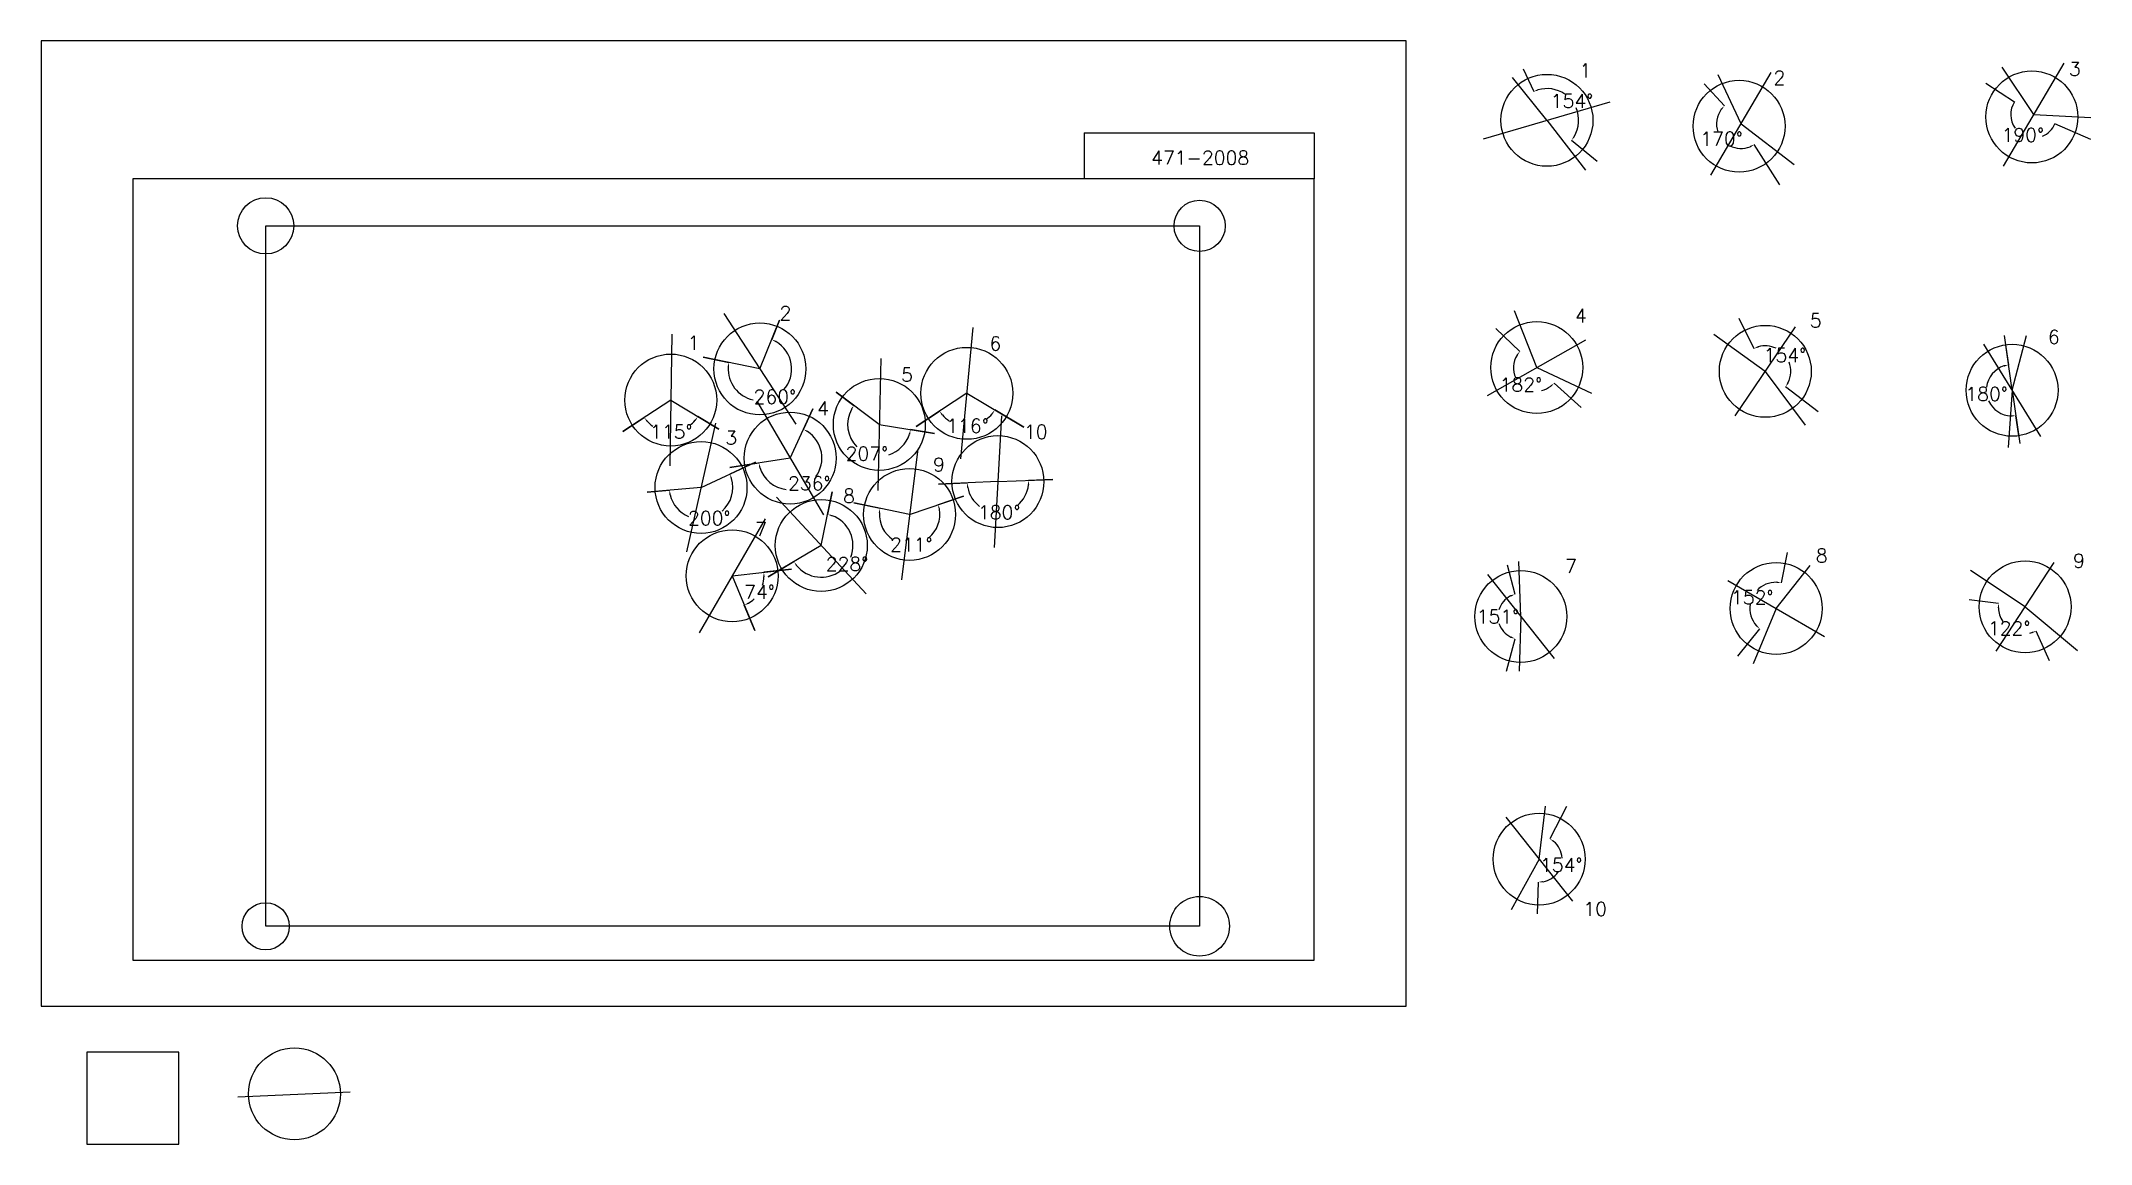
# Model space of a CAD drawing. Extents: x 0 to 2230150, y -150000 to 1050000.
import ezdxf

# ---------------------------------------------------------------- set-up
doc = ezdxf.new("R2010")
doc.units = 0
doc.header["$MEASUREMENT"] = 0
doc.layers.get('0').update_dxf_attribs({"linetype": 'CONTINUOUS'})
doc.layers.get('Defpoints').update_dxf_attribs({"linetype": 'CONTINUOUS'})
for name, color, linetype in [('_0-0_', 7, 'CONTINUOUS'), ('_0-1_V-nasSTD', 7, 'CONTINUOUS'), ('_0-2_番号', 7, 'CONTINUOUS'), ('ADD_LINE', 7, 'CONTINUOUS'), ('文字', 7, 'CONTINUOUS'), ('画像', 7, 'CONTINUOUS')]:
    doc.layers.add(name, color=color, linetype=linetype)
doc.layers.add('位置合わせ用', color=7, linetype='CONTINUOUS', plot=False)
doc.styles.get("Standard").update_dxf_attribs({"font": 'txt', "height": 15000, "bigfont": 'bigfont.shx'})
doc.dimstyles.get("Standard").update_dxf_attribs({"dimtxt": 0.18, "dimasz": 0.18, "dimexe": 0.18, "dimexo": 0.0625, "dimgap": 0.09, "dimtad": 0, "dimtih": 1, "dimtoh": 1, "dimdec": 4, "dimzin": 0, "dimdsep": 46, "dimtxsty": 'Standard', "dimcen": 0.09, "dimadec": 0, "dimazin": 0, "dimtfac": 1, "dimtdec": 4, "dimtofl": 0, "dimtmove": 0, "dimatfit": 3, "dimfxl": 1, "dimtolj": 1, "dimtzin": 0, "dimarcsym": 0})
picture_1 = doc.add_image_def('image1.jpg', size_in_pixel=(800, 600))

# ---------------------------------------------------------------- blocks, each defined once
blk = doc.blocks.new('-000-CCURVE_ORG002')
at = {"layer": '_0-0_', "color": 5, "linetype": 'Continuous'}
for p, q in [((30, -10), (10, -10)), ((10, -10), (10, -30)), ((30, -30), (30, -10)), ((10, -30), (30, -30))]:
    blk.add_line(p, q, dxfattribs=at)
blk = doc.blocks.new('-008-$$ATRU$$11$$背景色$$色$$0_0_0')
at = {"layer": '_0-2_番号'}
blk.add_blockref('-000-CCURVE_ORG002', (0, 0), dxfattribs=at)
blk = doc.blocks.new('*D27')
at = {"layer": 'ADD_LINE', "color": 0, "linetype": 'Continuous', "lineweight": -2}
for p, q in [((1612482, 1019756), (1623866, 995044)), ((1692790, 918934), (1664951, 941812))]:
    blk.add_line(p, q, dxfattribs=at)
for start, end in [(55.935441, 106.423298), (328.898292, 23.176446)]:
    blk.add_arc((1638300, 963714), 34496, start, end, dxfattribs=at)
at = {"layer": 'ADD_LINE', "color": 0}
for points in [[(1628254, 997582), (1628840, 996022), (1623866, 995045)], [(1667157, 946376), (1668518, 945414), (1664951, 941812)]]:
    blk.add_solid(points, dxfattribs=at)
at = {"layer": 'Defpoints', "color": 0}
for p in [(1612482, 1019756), (1638300, 963714), (1672046, 970868), (1692790, 918934)]:
    blk.add_point(p, dxfattribs=at)
at = {"layer": 'ADD_LINE', "color": 0, "linetype": 'Continuous', "insert": (1665608, 984790), "char_height": 15000, "attachment_point": 5}
blk.add_mtext('\\A1;154%%d', dxfattribs=at)
blk = doc.blocks.new('*D28')
at = {"color": 0, "linetype": 'Continuous', "lineweight": -2}
for p, q in [((1809179, 1003391), (1831324, 979396)), ((1891517, 893504), (1863720, 937271))]:
    blk.add_line(p, q, dxfattribs=at)
for start, end in [(143.458517, 199.177328), (242.968088, 291.666013)]:
    blk.add_arc((1849418, 959791), 26678, start, end, dxfattribs=at)
at = {"color": 0}
for points in [[(1828604, 975119), (1827364, 976233), (1831324, 979396)], [(1859646, 934256), (1858888, 935740), (1863721, 937271)]]:
    blk.add_solid(points, dxfattribs=at)
at = {"layer": 'Defpoints', "color": 0}
for p in [(1809179, 1003391), (1849418, 959791), (1823088, 955491), (1891518, 893504)]:
    blk.add_point(p, dxfattribs=at)
at = {"color": 0, "linetype": 'Continuous', "insert": (1828270, 943528), "char_height": 15000, "attachment_point": 5}
blk.add_mtext('\\A1;170%%d', dxfattribs=at)
blk = doc.blocks.new('*D31')
at = {"layer": 'ADD_LINE', "color": 0, "linetype": 'Continuous', "lineweight": -2}
for p, q in [((2115662, 1004203), (2146913, 983688)), ((2230150, 942907), (2190978, 959896))]:
    blk.add_line(p, q, dxfattribs=at)
for start, end in [(146.716384, 215.556167), (291.744567, 336.55299)]:
    blk.add_arc((2167922, 969896), 25131, start, end, dxfattribs=at)
at = {"layer": 'ADD_LINE', "color": 0}
for points in [[(2146913, 983688), (2146913, 983688), (2146913, 983688)], [(2190978, 959896), (2190978, 959896), (2190978, 959896)]]:
    blk.add_solid(points, dxfattribs=at)
at = {"layer": 'Defpoints', "color": 0}
for p in [(2115662, 1004204), (2167922, 969896), (2146156, 957332), (2230150, 942907)]:
    blk.add_point(p, dxfattribs=at)
at = {"layer": 'ADD_LINE', "color": 0, "linetype": 'Continuous', "insert": (2155982, 947782), "char_height": 15000, "attachment_point": 5}
blk.add_mtext('\\A1;190%%d', dxfattribs=at)
blk = doc.blocks.new('*D492')
at = {"color": 0, "linetype": 'Continuous', "lineweight": -2}
for p, q in [((1582560, 737261), (1608834, 712185)), ((1675657, 651191), (1646046, 677753))]:
    blk.add_line(p, q, dxfattribs=at)
for start, end in [(147.654398, 205.986177), (282.024317, 306.788949)]:
    blk.add_arc((1627174, 694681), 25352, start, end, dxfattribs=at)
at = {"color": 0}
for points in [[(1606412, 707733), (1605099, 708759), (1608834, 712185)], [(1642919, 673763), (1641794, 674993), (1646046, 677753)]]:
    blk.add_solid(points, dxfattribs=at)
at = {"layer": 'Defpoints', "color": 0}
for p in [(1582560, 737262), (1627174, 694681), (1602920, 687300), (1675658, 651190)]:
    blk.add_point(p, dxfattribs=at)
at = {"color": 0, "linetype": 'Continuous', "insert": (1609955, 676073), "char_height": 15000, "attachment_point": 5}
blk.add_mtext('\\A1;182%%d', dxfattribs=at)
blk = doc.blocks.new('*D493')
at = {"color": 0, "linetype": 'Continuous', "lineweight": -2}
for p, q in [((1847215, 748386), (1863522, 715452)), ((1933285, 646506), (1897834, 673710))]:
    blk.add_line(p, q, dxfattribs=at)
for start, end in [(64.877904, 105.999917), (332.840982, 21.383423)]:
    blk.add_arc((1875830, 690596), 27737, start, end, dxfattribs=at)
at = {"color": 0}
for points in [[(1867883, 718035), (1868485, 716481), (1863522, 715453)], [(1899804, 678380), (1901213, 677489), (1897835, 673710)]]:
    blk.add_solid(points, dxfattribs=at)
at = {"layer": 'Defpoints', "color": 0}
for p in [(1847214, 748386), (1887525, 715747), (1875830, 690596), (1933286, 646506)]:
    blk.add_point(p, dxfattribs=at)
at = {"color": 0, "linetype": 'Continuous', "insert": (1897257, 708209), "char_height": 15000, "attachment_point": 5}
blk.add_mtext('\\A1;154%%d', dxfattribs=at)
blk = doc.blocks.new('*D494')
at = {"color": 0, "linetype": 'Continuous', "lineweight": -2}
for p, q in [((2097719, 442479), (2129651, 438247)), ((2185031, 375777), (2170441, 407971))]:
    blk.add_line(p, q, dxfattribs=at)
for start, end in [(182.32444, 213.011449), (280.28229, 284.506363)]:
    blk.add_arc((2158450, 434431), 29051, start, end, dxfattribs=at)
at = {"color": 0}
for points in [[(2130255, 433215), (2128590, 433290), (2129651, 438247)], [(2166004, 405520), (2165449, 407092), (2170441, 407970)]]:
    blk.add_solid(points, dxfattribs=at)
at = {"layer": 'Defpoints', "color": 0}
for p in [(2097719, 442479), (2158450, 434431), (2134111, 418569), (2185032, 375776)]:
    blk.add_point(p, dxfattribs=at)
at = {"color": 0, "linetype": 'Continuous', "insert": (2141135, 411104), "char_height": 15000, "attachment_point": 5}
blk.add_mtext('\\A1;122%%d', dxfattribs=at)
blk = doc.blocks.new('*D495')
at = {"color": 0, "linetype": 'Continuous', "lineweight": -2}
for p, q in [((1899485, 493442), (1893065, 460614)), ((1845899, 380648), (1869761, 410403))]:
    blk.add_line(p, q, dxfattribs=at)
for start, end in [(88.997379, 136.834749), (170.916699, 221.208715)]:
    blk.add_arc((1887594, 432640), 28505, start, end, dxfattribs=at)
at = {"color": 0}
for points in [[(1888005, 460311), (1888181, 461969), (1893065, 460615)], [(1865573, 413259), (1866726, 414463), (1869761, 410403)]]:
    blk.add_solid(points, dxfattribs=at)
at = {"layer": 'Defpoints', "color": 0}
for p in [(1899486, 493442), (1869381, 454567), (1887594, 432640), (1845899, 380648)]:
    blk.add_point(p, dxfattribs=at)
at = {"color": 0, "linetype": 'Continuous', "insert": (1861739, 444640), "char_height": 15000, "attachment_point": 5}
blk.add_mtext('\\A1;152%%d', dxfattribs=at)
blk = doc.blocks.new('*D496')
at = {"color": 0, "linetype": 'Continuous', "lineweight": -2}
for p, q in [((1594921, 479957), (1603443, 448007)), ((1594453, 364310), (1603625, 399771))]:
    blk.add_line(p, q, dxfattribs=at)
for start, end in [(116.442259, 162.722612), (197.730428, 243.989803)]:
    blk.add_arc((1609870, 423913), 24936, start, end, dxfattribs=at)
at = {"color": 0}
for points in [[(1599060, 445461), (1598471, 447020), (1603443, 448007)], [(1598646, 400720), (1599223, 402284), (1603625, 399771)]]:
    blk.add_solid(points, dxfattribs=at)
at = {"layer": 'Defpoints', "color": 0}
for p in [(1594921, 479958), (1587247, 434403), (1609870, 423913), (1594453, 364310)]:
    blk.add_point(p, dxfattribs=at)
at = {"color": 0, "linetype": 'Continuous', "insert": (1584933, 423819), "char_height": 15000, "attachment_point": 5}
blk.add_mtext('\\A1;151%%d', dxfattribs=at)
blk = doc.blocks.new('*D497')
at = {"color": 0, "linetype": 'Continuous', "lineweight": -2}
for p, q in [((2137280, 719501), (2140368, 697666)), ((2151611, 620534), (2148379, 642348))]:
    blk.add_line(p, q, dxfattribs=at)
for start, end in [(108.314688, 172.816777), (204.310121, 268.164898)]:
    blk.add_arc((2144282, 669994), 27948, start, end, dxfattribs=at)
at = {"color": 0}
for points in [[(2135690, 695715), (2135310, 697337), (2140368, 697666)], [(2143435, 641228), (2143339, 642892), (2148379, 642348)]]:
    blk.add_solid(points, dxfattribs=at)
at = {"layer": 'Defpoints', "color": 0}
for p in [(2137280, 719501), (2144282, 669994), (2122350, 652671), (2151611, 620534)]:
    blk.add_point(p, dxfattribs=at)
at = {"color": 0, "linetype": 'Continuous', "insert": (2116623, 665988), "char_height": 15000, "attachment_point": 5}
blk.add_mtext('\\A1;180%%d', dxfattribs=at)
blk = doc.blocks.new('*D662')
at = {"color": 0, "linetype": 'Continuous', "lineweight": -2}
for p, q in [((1659684, 217062), (1641346, 182000)), ((1628066, 100544), (1629066, 134978))]:
    blk.add_line(p, q, dxfattribs=at)
for start, end in [(2.755917, 50.881259), (279.845571, 326.395586)]:
    blk.add_arc((1629789, 159904), 24936, start, end, dxfattribs=at)
at = {"color": 0}
for points in [[(1645980, 179947), (1645064, 178555), (1641346, 182001)], [(1633993, 136166), (1634112, 134504), (1629066, 134978)]]:
    blk.add_solid(points, dxfattribs=at)
at = {"layer": 'Defpoints', "color": 0}
for p in [(1659684, 217062), (1629789, 159904), (1648804, 143771), (1628066, 100544)]:
    blk.add_point(p, dxfattribs=at)
at = {"color": 0, "linetype": 'Continuous', "insert": (1653916, 153603), "char_height": 15000, "attachment_point": 5}
blk.add_mtext('\\A1;154%%d', dxfattribs=at)
blk = doc.blocks.new('*D665')
at = {"layer": 'ADD_LINE', "color": 0, "linetype": 'Continuous', "lineweight": -2}
for p, q in [((803463, 746377), (794954, 725229)), ((720466, 706001), (748300, 700230))]:
    blk.add_line(p, q, dxfattribs=at)
for start, end in [(318.393287, 59.769306), (176.598715, 257.514598)]:
    blk.add_arc((782077, 693227), 34496, start, end, dxfattribs=at)
at = {"layer": 'ADD_LINE', "color": 0}
for points in [[(799811, 723780), (799079, 722283), (794954, 725229)], [(748468, 695164), (746816, 695383), (748300, 700230)]]:
    blk.add_solid(points, dxfattribs=at)
at = {"layer": 'Defpoints', "color": 0}
for p in [(803464, 746377), (720465, 706001), (782077, 693227), (773082, 659925)]:
    blk.add_point(p, dxfattribs=at)
at = {"layer": 'ADD_LINE', "color": 0, "linetype": 'Continuous', "insert": (798370, 662821), "char_height": 15000, "attachment_point": 5}
blk.add_mtext('\\A1;260%%d', dxfattribs=at)
blk = doc.blocks.new('*D668')
at = {"layer": 'ADD_LINE', "color": 0, "linetype": 'Continuous', "lineweight": -2}
for p, q in [((633078, 625175), (656277, 640426)), ((737300, 627517), (714545, 641405))]:
    blk.add_line(p, q, dxfattribs=at)
for start, end in [(221.634425, 235.737196), (306.625552, 320.290414)]:
    blk.add_arc((685101, 659376), 34496, start, end, dxfattribs=at)
at = {"layer": 'ADD_LINE', "color": 0}
for points in [[(659980, 636965), (658657, 635951), (656276, 640426)], [(712316, 636853), (710960, 637822), (714545, 641405)]]:
    blk.add_solid(points, dxfattribs=at)
at = {"layer": 'Defpoints', "color": 0}
for p in [(685101, 659376), (633078, 625174), (674297, 626616), (737300, 627517)]:
    blk.add_point(p, dxfattribs=at)
at = {"layer": 'ADD_LINE', "color": 0, "linetype": 'Continuous', "insert": (685680, 624886), "char_height": 15000, "attachment_point": 5}
blk.add_mtext('\\A1;115%%d', dxfattribs=at)
blk = doc.blocks.new('*D671')
at = {"layer": 'ADD_LINE', "color": 0, "linetype": 'Continuous', "lineweight": -2}
for p, q in [((952185, 630445), (977559, 647184)), ((1069289, 629859), (1037618, 648630))]:
    blk.add_line(p, q, dxfattribs=at)
for start, end in [(221.504338, 237.290637), (306.051724, 321.254006)]:
    blk.add_arc((1007136, 666695), 35433, start, end, dxfattribs=at)
at = {"layer": 'ADD_LINE', "color": 0}
for points in [[(981262, 643722), (979939, 642708), (977559, 647184)], [(1035457, 644045), (1034086, 644993), (1037618, 648630)]]:
    blk.add_solid(points, dxfattribs=at)
at = {"layer": 'Defpoints', "color": 0}
for p in [(1007136, 666695), (952185, 630444), (1019662, 633550), (1069289, 629859)]:
    blk.add_point(p, dxfattribs=at)
at = {"layer": 'ADD_LINE', "color": 0, "linetype": 'Continuous', "insert": (1007989, 631273), "char_height": 15000, "attachment_point": 5}
blk.add_mtext('\\A1;116%%d', dxfattribs=at)
blk = doc.blocks.new('*D674')
at = {"layer": 'ADD_LINE', "color": 0, "linetype": 'Continuous', "lineweight": -2}
for p, q in [((864943, 667917), (884333, 653463)), ((972093, 622833), (946016, 627177))]:
    blk.add_line(p, q, dxfattribs=at)
for start, end in [(151.60827, 224.63032), (287.245276, 342.229634)]:
    blk.add_arc((911989, 632845), 34496, start, end, dxfattribs=at)
at = {"layer": 'ADD_LINE', "color": 0}
for points in [[(882345, 648800), (880940, 649696), (884333, 653463)], [(945649, 622121), (944029, 622513), (946016, 627177)]]:
    blk.add_solid(points, dxfattribs=at)
at = {"layer": 'Defpoints', "color": 0}
for p in [(864943, 667918), (911989, 632845), (972093, 622832), (918843, 599038)]:
    blk.add_point(p, dxfattribs=at)
at = {"layer": 'ADD_LINE', "color": 0, "linetype": 'Continuous', "insert": (898466, 601111), "char_height": 15000, "attachment_point": 5}
blk.add_mtext('\\A1;207%%d', dxfattribs=at)
blk = doc.blocks.new('*D677')
at = {"layer": 'ADD_LINE', "color": 0, "linetype": 'Continuous', "lineweight": -2}
for p, q in [((839765, 649766), (829494, 627559)), ((749296, 585945), (780934, 590906))]:
    blk.add_line(p, q, dxfattribs=at)
for start, end in [(324.497526, 56.865994), (197.22458, 262.975944)]:
    blk.add_arc((815013, 596250), 34496, start, end, dxfattribs=at)
at = {"layer": 'ADD_LINE', "color": 0}
for points in [[(834272, 625866), (833464, 624408), (829494, 627559)], [(782876, 586224), (781252, 585847), (780934, 590906)]]:
    blk.add_solid(points, dxfattribs=at)
at = {"layer": 'Defpoints', "color": 0}
for p in [(839766, 649766), (749295, 585945), (815013, 596250), (813609, 561783)]:
    blk.add_point(p, dxfattribs=at)
at = {"layer": 'ADD_LINE', "color": 0, "linetype": 'Continuous', "insert": (835795, 568717), "char_height": 15000, "attachment_point": 5}
blk.add_mtext('\\A1;236%%d', dxfattribs=at)
blk = doc.blocks.new('*D680')
at = {"layer": 'ADD_LINE', "color": 0, "linetype": 'Continuous', "lineweight": -2}
for p, q in [((777115, 591800), (749295, 578818)), ((659426, 559011), (683677, 561170))]:
    blk.add_line(p, q, dxfattribs=at)
for start, end in [(311.559604, 16.704796), (193.400553, 246.886599)]:
    blk.add_arc((718036, 564230), 34496, start, end, dxfattribs=at)
at = {"layer": 'ADD_LINE', "color": 0}
for points in [[(685302, 556369), (683657, 556101), (683677, 561170)], [(751855, 574442), (750297, 573849), (749296, 578818)]]:
    blk.add_solid(points, dxfattribs=at)
at = {"layer": 'Defpoints', "color": 0}
for p in [(777115, 591800), (659426, 559011), (718036, 564230), (707223, 531473)]:
    blk.add_point(p, dxfattribs=at)
at = {"layer": 'ADD_LINE', "color": 0, "linetype": 'Continuous', "insert": (726995, 530918), "char_height": 15000, "attachment_point": 5}
blk.add_mtext('\\A1;200%%d', dxfattribs=at)
blk = doc.blocks.new('*D683')
at = {"layer": 'ADD_LINE', "color": 0, "linetype": 'Continuous', "lineweight": -2}
for p, q in [((976192, 567794), (1007552, 569169)), ((1100907, 573063), (1074425, 571990))]:
    blk.add_line(p, q, dxfattribs=at)
for start, end in [(191.077727, 233.643369), (309.194418, 353.753784)]:
    blk.add_arc((1040986, 570634), 33467, start, end, dxfattribs=at)
at = {"layer": 'ADD_LINE', "color": 0}
for points in [[(1008970, 564302), (1007316, 564105), (1007552, 569169)], [(1075087, 566964), (1073422, 567021), (1074426, 571990)]]:
    blk.add_solid(points, dxfattribs=at)
at = {"layer": 'Defpoints', "color": 0}
for p in [(976192, 567794), (1040986, 570634), (1100907, 573063), (1058911, 542372)]:
    blk.add_point(p, dxfattribs=at)
at = {"layer": 'ADD_LINE', "color": 0, "linetype": 'Continuous', "insert": (1042397, 537197), "char_height": 15000, "attachment_point": 5}
blk.add_mtext('\\A1;180%%d', dxfattribs=at)
blk = doc.blocks.new('*D686')
at = {"layer": 'ADD_LINE', "color": 0, "linetype": 'Continuous', "lineweight": -2}
for p, q in [((884228, 547728), (912739, 541728)), ((1003711, 554912), (976069, 545528))]:
    blk.add_line(p, q, dxfattribs=at)
for start, end in [(176.833511, 236.757685), (309.630569, 10.034431)]:
    blk.add_arc((944925, 534954), 32891, start, end, dxfattribs=at)
at = {"layer": 'ADD_LINE', "color": 0}
for points in [[(912911, 536662), (911258, 536880), (912739, 541728)], [(978119, 540892), (976505, 540478), (976069, 545528)]]:
    blk.add_solid(points, dxfattribs=at)
at = {"layer": 'Defpoints', "color": 0}
for p in [(884228, 547728), (1003711, 554912), (944925, 534954), (965418, 509228)]:
    blk.add_point(p, dxfattribs=at)
at = {"layer": 'ADD_LINE', "color": 0, "linetype": 'Continuous', "insert": (946895, 502122), "char_height": 15000, "attachment_point": 5}
blk.add_mtext('\\A1;211%%d', dxfattribs=at)
blk = doc.blocks.new('*D689')
at = {"layer": 'ADD_LINE', "color": 0, "linetype": 'Continuous', "lineweight": -2}
for p, q in [((860844, 559596), (855785, 534897)), ((791168, 467085), (819149, 483583))]:
    blk.add_line(p, q, dxfattribs=at)
for start, end in [(338.675789, 70.112035), (218.836805, 307.014057)]:
    blk.add_arc((848863, 501103), 34496, start, end, dxfattribs=at)
at = {"layer": 'ADD_LINE', "color": 0}
for points in [[(860824, 534344), (860372, 532740), (855785, 534897)], [(822679, 479945), (821308, 478997), (819148, 483583)]]:
    blk.add_solid(points, dxfattribs=at)
at = {"layer": 'Defpoints', "color": 0}
for p in [(860844, 559596), (848863, 501103), (791168, 467084), (858655, 468027)]:
    blk.add_point(p, dxfattribs=at)
at = {"layer": 'ADD_LINE', "color": 0, "linetype": 'Continuous', "insert": (876938, 481059), "char_height": 15000, "attachment_point": 5}
blk.add_mtext('\\A1;228%%d', dxfattribs=at)
blk = doc.blocks.new('*D692')
at = {"layer": 'ADD_LINE', "color": 0, "linetype": 'Continuous', "lineweight": -2}
for p, q in [((816345, 475282), (786322, 471968)), ((776529, 408533), (765118, 436149))]:
    blk.add_line(p, q, dxfattribs=at)
for start, end in [(342.966413, 358.021805), (300.727981, 313.455828)]:
    blk.add_arc((751887, 468168), 34645, start, end, dxfattribs=at)
at = {"layer": 'ADD_LINE', "color": 0}
for points in [[(787343, 467003), (785678, 466941), (786322, 471968)], [(769216, 439133), (769962, 437642), (765118, 436149)]]:
    blk.add_solid(points, dxfattribs=at)
at = {"layer": 'Defpoints', "color": 0}
for p in [(816345, 475282), (751887, 468168), (777252, 444570), (776530, 408533)]:
    blk.add_point(p, dxfattribs=at)
at = {"layer": 'ADD_LINE', "color": 0, "linetype": 'Continuous', "insert": (781699, 450519), "char_height": 15000, "attachment_point": 5}
blk.add_mtext('\\A1;74%%d', dxfattribs=at)

msp = doc.modelspace()

# ---------------------------------------------------------------- linework, layer by layer
at = {"layer": '_0-1_V-nasSTD', "color": 7, "linetype": 'Continuous'}
for p, q in [((1485000, 1050000), (0, 1050000)), ((0, 1050000), (0, 0)), ((1485000, 1050000), (0, 1050000)), ((0, 1050000), (0, 0)), ((1485000, 0), (1485000, 1050000)), ((1485000, 0), (1485000, 1050000)), ((1135000, 950000), (1135000, 900000)), ((1135000, 950000), (1385000, 950000)), ((1385000, 950000), (1385000, 900000)), ((1385000, 900000), (100000, 900000)), ((100000, 900000), (100000, 50000)), ((1385000, 50000), (1385000, 900000)), ((100000, 50000), (1385000, 50000)), ((0, 0), (1485000, 0)), ((0, 0), (1485000, 0))]:
    msp.add_line(p, q, dxfattribs=at)
at = {"layer": 'ADD_LINE', "color": 5, "linetype": 'Continuous'}
for p, q in [((1638300.12759, 963713.94411), (1600657, 1010465.5)), ((1849417.68706, 959791.40858), (1824731.61592, 1013095)), ((2167921.53926, 969895.92252), (2133337.061, 1021586.01265)), ((1638300.12759, 963713.94411), (1680185.5, 909330)), ((1849417.68706, 959791.40858), (1907070.5, 915461)), ((2167921.53926, 969895.92252), (2230150.4375, 966693.63309)), ((782077.25, 693226.94411), (803463.5, 746377)), ((1627173.85936, 694681.42053), (1603053, 756584)), ((1875829.60478, 690595.69901), (1819695, 730821)), ((2144282.17651, 669993.66595), (2135874.84661, 729434.5)), ((2144282.17651, 669993.66595), (2159881.11393, 729434.5)), ((782077.25, 693226.94411), (720465.469, 706001.11449)), ((1627173.85936, 694681.42053), (1686782, 666999.5)), ((1875829.60478, 690595.69901), (1919233, 631868.5)), ((2144282.17651, 669993.66595), (2139973.5, 607862)), ((2144282.17651, 669993.66595), (2152852.5, 612158.5)), ((685100.75, 659376.44411), (633077.5, 625174.5)), ((685100.75, 659376.44411), (737300, 627517)), ((815012.75, 596250.44411), (839765.5, 649766.5)), ((911989.25, 632845.44411), (864943, 667917.5)), ((1007136.25, 666695.44411), (952185, 630444.5)), ((1007136.25, 666695.44411), (1069289, 629859)), ((911989.25, 632845.44411), (972093, 622832.5)), ((718036.25, 564229.94411), (777115, 591800)), ((815012.75, 596250.44411), (749295.44807, 585944.69466)), ((718036.25, 564229.94411), (659426, 559011)), ((848863.25, 501103.44411), (860844.5, 559596.5)), ((1040986.25, 570633.94411), (976191.5, 567794)), ((1040986.25, 570633.94411), (1100907, 573063.5)), ((944924.75, 534953.94411), (884227.969, 547728.11449)), ((944924.75, 534953.94411), (1003711, 554912.5)), ((848863.25, 501103.44411), (791167.5, 467084.5)), ((751886.75, 468167.94411), (816345, 475282)), ((1609869.59541, 423912.59025), (1607859.5021, 483624.43754)), ((1887594.19761, 432639.77192), (1924592.5, 479202.5)), ((2158449.59821, 434430.75199), (2099218, 473956.5)), ((751886.75, 468167.94411), (776529.5, 408533)), ((1609869.59541, 423912.59025), (1608159.50179, 364310.06247)), ((1887594.19761, 432639.77192), (1862762, 372404)), ((2158449.59821, 434430.75199), (2215384.5, 387018.5)), ((1629789, 159904), (1636845.5, 217647.28885)), ((1629789, 159904), (1599375.79815, 104642.5))]:
    msp.add_line(p, q, dxfattribs=at)
at = {"layer": 'ADD_LINE', "color": 1, "linetype": 'Continuous'}
for p, q in [((1816519.43706, 903878.65858), (1882315.93706, 1015704.15858)), ((2135023.28926, 913983.17252), (2200819.78926, 1025808.67252)), ((1569397.37759, 943664.44411), (1707202.87759, 983763.44411)), ((742961.30638, 753389.34402), (821193.19362, 633064.54421)), ((1013872.85791, 738139.05489), (1000399.64209, 595251.83333)), ((1843082.10478, 642335.94901), (1908577.10478, 738855.44901)), ((686280.26962, 731127.26391), (683921.23038, 587625.62432)), ((1573690.48436, 664418.92053), (1680657.23436, 724943.92053)), ((2113351.05151, 720119.29095), (2175213.30151, 619868.04095)), ((913704.46416, 704585.45699), (910274.03584, 561105.43123)), ((778671.30797, 658128.31575), (851354.19203, 534372.57247)), ((733669.77737, 634266.82175), (702402.72263, 494193.06647)), ((1044929.50743, 642286.035), (1037042.99257, 498981.85322)), ((953755.45224, 606169.04157), (936094.04776, 463738.84665)), ((800188.40534, 553832.28731), (897538.09466, 448374.60091)), ((787914.51528, 530228.97485), (715858.98472, 406106.91337)), ((1573599.84541, 469670.84025), (1646139.34541, 378154.34025)), ((2126994.59821, 386171.00199), (2189904.59821, 482690.50199)), ((1835025.69761, 463233.02192), (1940162.69761, 402046.52192)), ((1593519.25, 205662.25), (1666058.75, 114145.75)), ((214262.32302, -98799.56876), (336470.78129, -93322.43898))]:
    msp.add_line(p, q, dxfattribs=at)
at = {"layer": 'ADD_LINE', "color": 5, "linetype": 'ByBlock'}
for centre in [(1638300.12759, 963713.94411), (1847299.84098, 957259.81804), (2165803.69318, 967364.33199), (782077.25, 693226.94411), (1627173.85936, 694681.42053), (1875829.60478, 690595.69901), (1007136.25, 666695.44411), (2144282.17651, 669993.66595), (685100.75, 659376.44411), (911989.25, 632845.44411), (815012.75, 596250.44411), (718036.25, 564229.94411), (1040986.25, 570633.94411), (944924.75, 534953.94411), (848863.25, 501103.44411), (751886.75, 468167.94411), (1609869.59541, 423912.59025), (1887594.19761, 432639.77192), (2158449.59821, 434430.75199), (1629789, 159904), (275704.61091, -95468.83904)]:
    msp.add_circle(centre, 50000, dxfattribs=at)
at = {"layer": '位置合わせ用', "color": 5, "linetype": 'Continuous'}
for centre, radius in [((244424.4, 848880.595), 30579.2687), ((1260424.4, 848880.595), 27848.33235), ((244424.4, 86880.595), 25672.78835), ((1260424.4, 86880.595), 32483.49996)]:
    msp.add_circle(centre, radius, dxfattribs=at)

# ---------------------------------------------------------------- block references
at = {"layer": '_0-0_', "xscale": 5000, "yscale": 5000, "zscale": 5000}
msp.add_blockref('-008-$$ATRU$$11$$背景色$$色$$0_0_0', (0, 0), dxfattribs=at)

# ---------------------------------------------------------------- texts
at = {"layer": '文字', "color": 5, "linetype": 'Continuous'}
for s, p in [('3', (2206162.5, 1012123.5)), ('1', (1673664.84659, 1010338.61449)), ('2', (1884735.5, 1002469.5)), ('2', (803463.5, 746377)), ('4', (1668695.5, 743754)), ('5', (1924216.5, 738393)), ('1', (703340, 714173.5)), ('6', (1031778.92299, 713320.11449)), ('6', (2183311.5, 720524.5)), ('5', (935717.25876, 679470.11449)), ('4', (844229.95949, 642875.11449)), ('3', (744508.80328, 610854.61449)), ('10', (1069288.71569, 617258.61449)), ('9', (970482.43248, 581578.61449)), ('8', (872591.02226, 547728.11449)), ('7', (776989.52807, 511409.7125)), ('8', (1930840.69761, 482615.93968)), ('9', (2210625.69761, 476897.98348)), ('7', (1657991.59541, 471180.02727)), ('10', (1677911, 98195.5))]:
    msp.add_text(s, height=15000, dxfattribs=at).set_placement(p)
at = {"layer": '文字', "linetype": 'Continuous'}
msp.add_text('471-2008', height=15000, dxfattribs=at).set_placement((1207698.06436, 915464.91089))

# ---------------------------------------------------------------- dimensions: what is measured, and where the dimension line sits
at = {"color": 5, "linetype": 'Continuous'}
for base, center, p1, p2, picture, middle in [((1823088.23526, 955490.96023), (1849417.68706, 959791.40858), (1809178.77504, 1003391.05715), (1891517.5, 893504), '*D28', (1828269.9978, 943527.67201)), ((1602919.66927, 687300.1765), (1627173.85936, 694681.42053), (1582560, 737261.5), (1675657.5, 651190.5), '*D492', (1609955.37168, 676073.03042)), ((1887525.02456, 715746.55986), (1875829.60478, 690595.69901), (1847214.5, 748386.5), (1933285.5, 646506), '*D493', (1897256.73514, 708208.95339)), ((2122350.14113, 652670.99813), (2144282.17651, 669993.66595), (2137279.85621, 719500.91301), (2151611.40936, 620533.75951), '*D497', (2116622.71578, 665988.26601)), ((1869381.14317, 454567.03326), (1887594.19761, 432639.77192), (1899485.5, 493442.5), (1845899, 380648), '*D495', (1861738.50652, 444639.91276)), ((1587247.09662, 434402.94997), (1609869.59541, 423912.59025), (1594921, 479957.5), (1594452.55209, 364310), '*D496', (1584933.35154, 423818.56891)), ((2134111.47282, 418568.6119), (2158449.59821, 434430.75199), (2097719, 442479), (2185031.5, 375776.5), '*D494', (2141135.0292, 411103.5675)), ((1648803.90553, 143771.4718), (1629789, 159904), (1659684.47103, 217061.94462), (1628066.5, 100544), '*D662', (1653916.18486, 153602.8851))]:
    dim = msp.add_angular_dim_3p(base=base, center=center, p1=p1, p2=p2, dimstyle='Standard', override={"dimasz": 5000, "dimtmove": 2}, dxfattribs=at)
    dim.commit()
    dim.dimension.update_dxf_attribs({"geometry": picture, "text_midpoint": middle})
at = {"layer": 'ADD_LINE', "color": 5, "linetype": 'Continuous'}
for base, center, p1, p2, override, picture, middle in [((1672045.78438, 970867.8893), (1638300.12759, 963713.94411), (1612481.5, 1019756.5), (1692790, 918933.5), {"dimasz": 5000, "dimtmove": 2}, '*D27', (1665608.30751, 984790.2719)), ((2146156.07889, 957332.10205), (2167921.53926, 969895.92252), (2115661.5, 1004203.5), (2230150.5, 942906.93528), {"dimtmove": 2}, '*D31', (2155981.84538, 947781.93238)), ((773082.19909, 659924.73183), (782077.25, 693226.94411), (803463.5, 746377), (720465.469, 706001.11449), {"dimasz": 5000, "dimtmove": 2}, '*D665', (798369.70038, 662821.28107)), ((674297.43239, 626616.15393), (685100.75, 659376.44411), (737300, 627517), (633077.5, 625174.5), {"dimasz": 5000, "dimtmove": 2}, '*D668', (685680.15944, 624885.68348)), ((813608.94376, 561783.393), (815012.75, 596250.44411), (839765.5, 649766.5), (749295.44807, 585944.69466), {"dimasz": 5000, "dimtmove": 2}, '*D677', (835794.50555, 568717.42902)), ((918842.89536, 599037.51857), (911989.25, 632845.44411), (972093, 622832.5), (864943, 667917.5), {"dimasz": 5000, "dimtmove": 2}, '*D674', (898465.83136, 601111.14985)), ((1019661.7558, 633550.06832), (1007136.25, 666695.44411), (952185, 630444.5), (1069289, 629859), {"dimasz": 5000, "dimtmove": 2}, '*D671', (1007989.08085, 631272.61374)), ((707222.76217, 531473.0095), (718036.25, 564229.94411), (777115, 591800), (659426, 559011), {"dimasz": 5000, "dimtmove": 2}, '*D680', (726995.004, 530917.94911)), ((858655.45131, 468026.85001), (848863.25, 501103.44411), (860844.5, 559596.5), (791167.5, 467084.5), {"dimasz": 5000, "dimtmove": 2}, '*D689', (876937.72922, 481059.19555)), ((1058911.0036, 542372.10539), (1040986.25, 570633.94411), (976191.5, 567794), (1100907, 573063.5), {"dimasz": 5000, "dimtmove": 2}, '*D683', (1042396.88983, 537196.86268)), ((965417.71793, 509227.89591), (944924.75, 534953.94411), (884227.969, 547728.11449), (1003711, 554912.5), {"dimasz": 5000, "dimtmove": 2}, '*D686', (946894.83851, 502122.40375)), ((777251.91796, 444570.07562), (751886.75, 468167.94411), (816345, 475282), (776529.5, 408533), {"dimasz": 5000, "dimtmove": 2}, '*D692', (781699.11778, 450519.32177))]:
    dim = msp.add_angular_dim_3p(base=base, center=center, p1=p1, p2=p2, dimstyle='Standard', override=override, dxfattribs=at)
    dim.commit()
    dim.dimension.update_dxf_attribs({"geometry": picture, "text_midpoint": middle})

# ---------------------------------------------------------------- pictures from other files: only their frames are drawn
at = {"layer": '画像', "color": 5, "linetype": 'Continuous'}
image = msp.add_image(picture_1, insert=(244424.4, 86880.595), size_in_units=(1016000, 762000), dxfattribs=at)
image.dxf.flags = 7

doc.saveas('drawing.dxf')
